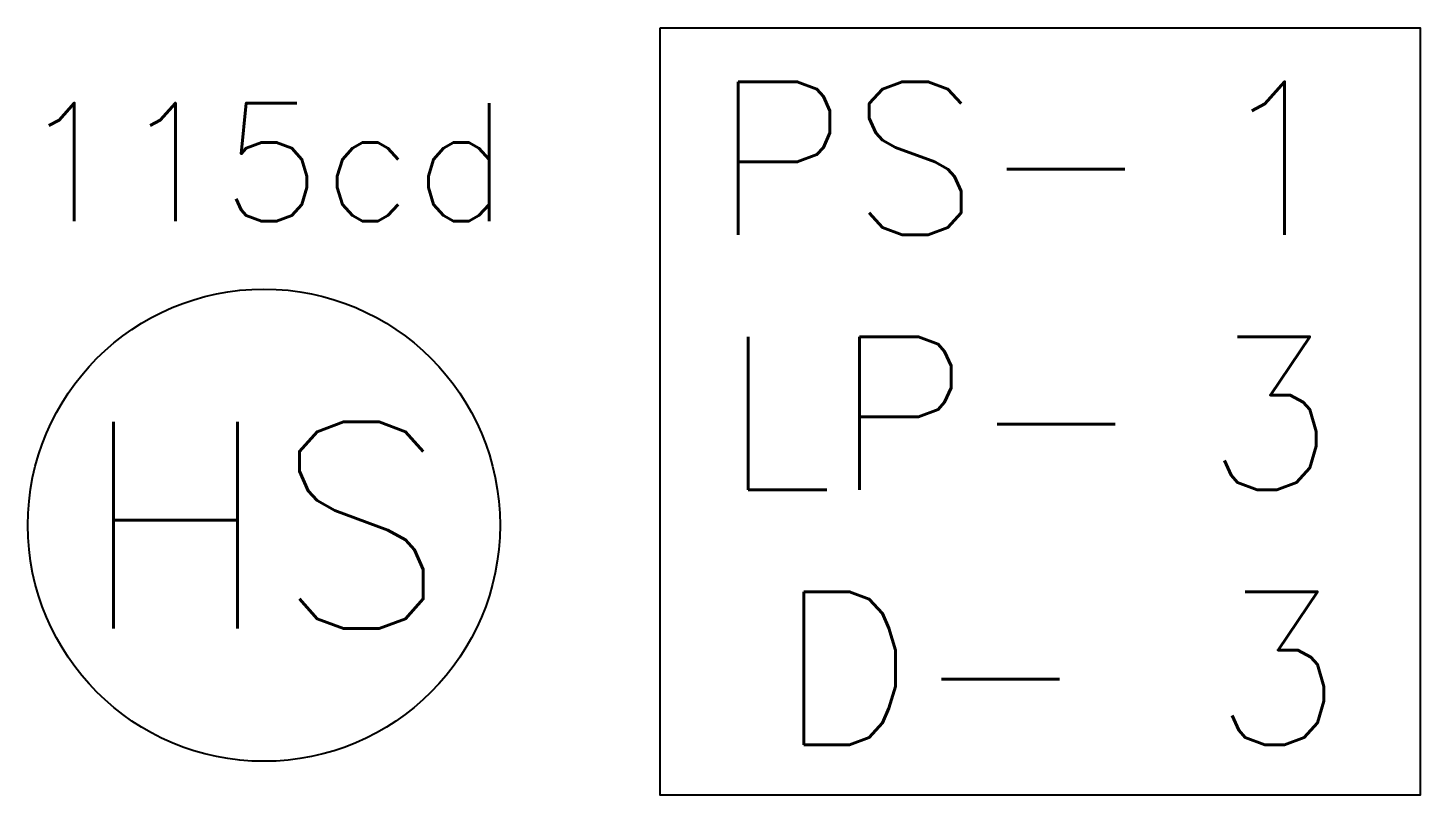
# Model space of a CAD drawing. Header units: inches. Extents: x 0 to 5040, y 0 to 3600.
# Drawn here: x 3025.9 to 3114.4, y 754.6 to 803.3 of the extents above; entities that cross this region are included whole.
import ezdxf
from ezdxf.enums import TextEntityAlignment as Align

# ---------------------------------------------------------------- set-up
doc = ezdxf.new("R2010")
doc.units = ezdxf.units.IN
doc.header["$LTSCALE"] = 240
doc.header["$MEASUREMENT"] = 0
doc.layers.add('NOTIFICATION', color=6, linetype='CONTINUOUS')
doc.styles.add('NORMAL', font='romans.shx')
doc.styles.add('ROMANS', font='romans.shx', dxfattribs={"width": 0.9})

# ---------------------------------------------------------------- blocks, each defined once
blk = doc.blocks.new('PC2R')
at = {"layer": 'NOTIFICATION'}
blk.add_circle((0, 0), 0.125, dxfattribs=at)
at = {"layer": 'NOTIFICATION', "color": 2, "style": 'ROMANS'}
blk.add_text('HS', height=0.109375, dxfattribs=at).set_placement((0, 0), align=Align.MIDDLE)
blk.add_attdef('115CD', text='', height=0.0625, dxfattribs=at).set_placement((0, 0.16093), align=Align.CENTER)
blk = doc.blocks.new('A$C5E320BCF')
at = {"layer": 'NOTIFICATION'}
blk.add_lwpolyline([(0, 0.40619), (0.40243, 0.40619), (0.40243, 0), (0, 0)], close=True, dxfattribs=at)
at = {"layer": 'NOTIFICATION', "color": 2, "insert": (0.14374, 0.20217), "char_height": 0.08097, "width": 0.6768555, "attachment_point": 5, "style": 'NORMAL'}
blk.add_mtext('PS-\\PLP-\\PD-', dxfattribs=at)
at = {"layer": 'NOTIFICATION', "color": 2, "style": 'NORMAL', "flags": 4}
for tag, p in [('PS', (0.29553, 0.33714)), ('LP', (0.29553, 0.20217)), ('D', (0.29553, 0.06718))]:
    blk.add_attdef(tag, text='', height=0.08097, dxfattribs=at).set_placement(p, align=Align.MIDDLE_LEFT)

msp = doc.modelspace()

# ---------------------------------------------------------------- block references
at = {"layer": 'NOTIFICATION'}
ref = msp.add_blockref('A$C5E320BCF', (3066.092, 754.6), dxfattribs=dict(at, xscale=120, yscale=120, zscale=120))
ref.add_attrib('PS', '1', dxfattribs={"color": 2, "height": 9.716, "style": 'NORMAL', "flags": 4}).set_placement((3101.193, 795.057), align=Align.MIDDLE_LEFT)
ref.add_attrib('LP', '3', dxfattribs={"color": 2, "height": 9.716, "style": 'NORMAL', "flags": 4}).set_placement((3100.706, 778.861), align=Align.MIDDLE_LEFT)
ref.add_attrib('D', '3', dxfattribs={"color": 2, "height": 9.716, "style": 'NORMAL', "flags": 4}).set_placement((3101.193, 762.662), align=Align.MIDDLE_LEFT)
at = {"layer": 'NOTIFICATION', "xscale": 120, "yscale": 120, "zscale": 120}
msp.add_blockref('PC2R', (3040.924, 771.749), dxfattribs=at).add_auto_attribs({'115CD': '115cd'})

doc.saveas('drawing.dxf')
